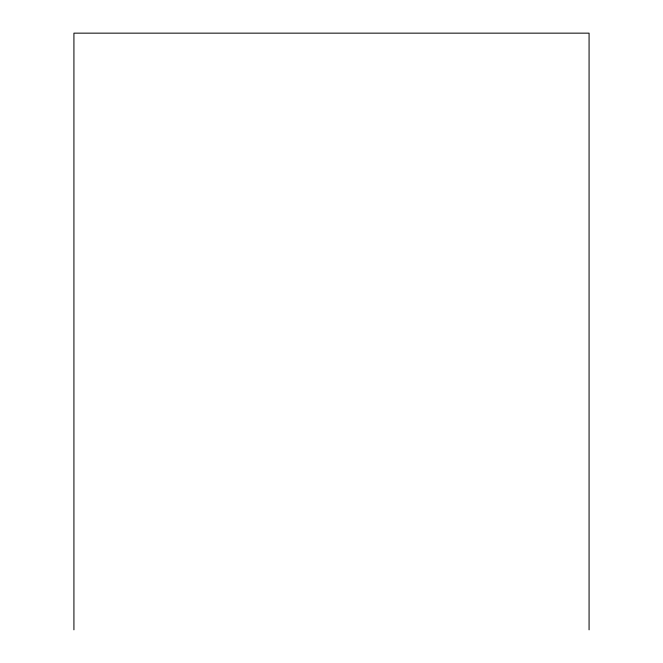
<?xml version="1.0" encoding="UTF-8"?>
<svg xmlns="http://www.w3.org/2000/svg" width="663" height="663" viewBox="0 0 663 663"><rect width="100%" height="100%" fill="white"/><g stroke="black" fill="none" stroke-linecap="round" stroke-linejoin="round"><path stroke-width="0.99" d="M589.075 629.85L589.075 33.15L73.924 33.15L73.924 629.85"/></g></svg>
